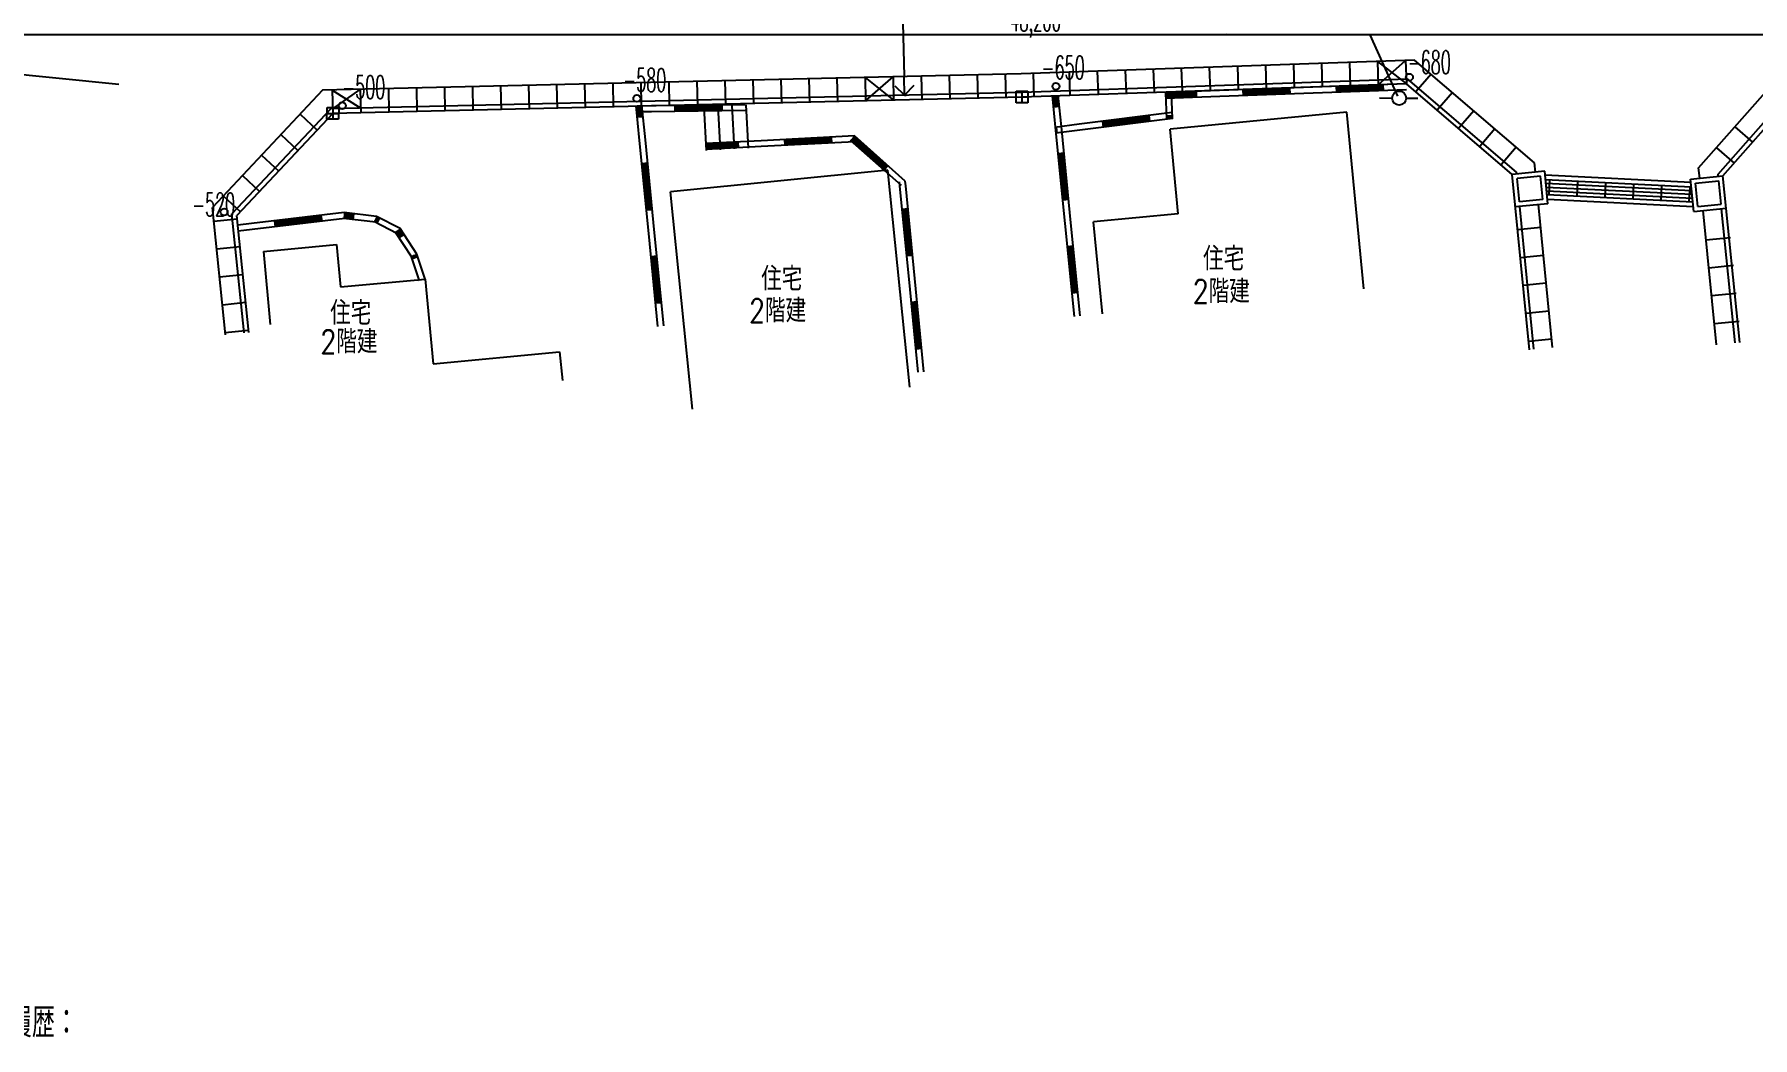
# Model space of a CAD drawing. Header units: millimetres. Extents: x 5204 to 163252, y 3613 to 115772.
# Drawn here: x 40718 to 77475, y 6012 to 27485 of the extents above; entities that cross this region are included whole.
import ezdxf
from ezdxf.enums import TextEntityAlignment as Align

# ---------------------------------------------------------------- set-up
doc = ezdxf.new("R2010")
doc.units = ezdxf.units.MM
doc.header["$LTSCALE"] = 0.2
doc.header["$PDMODE"] = 1
doc.layers.get('Defpoints').update_dxf_attribs({"color": 40})
doc.layers.add('0-1', color=7, linetype='Continuous')
doc.layers.add('92 設備記述', color=3, linetype='Continuous')
doc.styles.add('KANSIM', font='SIMPLEX.shx', dxfattribs={"width": 0.7, "bigfont": 'extfont2.shx'})
doc.styles.get("Standard").update_dxf_attribs({"font": 'simplex.shx', "width": 0.8, "height": 700, "bigfont": 'extfont2.shx'})
doc.styles.add('Standard-A', font='romans.shx', dxfattribs={"bigfont": 'extfont2.shx'})

msp = doc.modelspace()

# ---------------------------------------------------------------- linework, layer by layer
at = {"layer": '0-1', "color": 7}
for p, q in [((42522, 26413), (5204, 30107)), ((76320, 24626), (78592, 27202)), ((70244, 26931), (61829, 26643)), ((72808, 24737), (70244, 26931)), ((61829, 26643), (46881, 26288)), ((46881, 26288), (44529, 23780)), ((72828, 24537), (72808, 24737)), ((76342, 24408), (76320, 24626)), ((44807, 21054), (44529, 23780)), ((73196, 20784), (72896, 23840)), ((76704, 20839), (76413, 23712))]:
    msp.add_line(p, q, dxfattribs=at)
at = {"layer": '0-1', "color": 7, "linetype": 'Continuous'}
for p, q in [((86182, 27475), (38302, 27475)), ((67651, 26842), (67668, 26343)), ((68251, 26863), (68268, 26363)), ((68850, 26884), (68867, 26384)), ((69450, 26904), (69467, 26404)), ((69450, 26904), (70067, 26425)), ((69467, 26404), (70050, 26925)), ((70050, 26925), (70067, 26425)), ((54888, 26478), (54900, 25978)), ((55488, 26493), (55500, 25993)), ((56088, 26507), (56100, 26007)), ((56688, 26521), (56699, 26021)), ((57287, 26535), (57299, 26035)), ((57887, 26550), (57899, 26050)), ((58487, 26564), (58499, 26064)), ((58487, 26564), (59099, 26078)), ((58499, 26064), (59087, 26578)), ((59087, 26578), (59099, 26078)), ((59687, 26592), (59699, 26092)), ((60287, 26607), (60298, 26107)), ((60886, 26621), (60898, 26121)), ((61486, 26635), (61498, 26135)), ((70102, 26526), (61841, 26243)), ((62086, 26649), (62098, 26149)), ((62854, 26678), (62871, 26179)), ((63454, 26699), (63471, 26199)), ((64053, 26719), (64070, 26220)), ((64653, 26740), (64670, 26240)), ((65252, 26760), (65270, 26261)), ((65852, 26781), (65869, 26281)), ((66452, 26801), (66469, 26302)), ((67051, 26822), (67069, 26322)), ((72426, 24538), (70102, 26526)), ((70595, 26631), (70270, 26251)), ((76736, 24492), (78778, 26808)), ((76840, 24459), (78825, 26710)), ((61841, 26243), (47058, 25892)), ((47090, 26293), (47102, 25793)), ((47090, 26293), (47700, 25908)), ((47100, 25893), (47690, 26307)), ((61844, 26143), (47102, 25793)), ((47690, 26307), (47702, 25808)), ((48290, 26322), (48302, 25822)), ((48890, 26336), (48902, 25836)), ((49490, 26350), (49502, 25850)), ((50089, 26364), (50101, 25865)), ((50689, 26379), (50701, 25879)), ((51289, 26393), (51301, 25893)), ((51889, 26407), (51901, 25907)), ((52489, 26421), (52501, 25921)), ((53089, 26436), (53101, 25936)), ((53688, 26450), (53700, 25950)), ((54288, 26464), (54300, 25964)), ((59334, 26184), (59370, 26185)), ((61718, 26019), (61719, 26269)), ((61719, 26269), (61969, 26268)), ((61719, 26144), (61969, 26143)), ((61844, 26268), (61843, 26018)), ((70067, 26425), (61844, 26143)), ((61969, 26268), (61968, 26018)), ((62571, 25427), (62497, 26172)), ((62534, 25926), (62510, 26174)), ((62522, 26175), (62547, 25928)), ((62559, 25929), (62535, 26176)), ((62547, 26177), (62572, 25930)), ((62584, 25931), (62560, 26179)), ((62572, 26180), (62597, 25932)), ((62609, 25934), (62584, 26181)), ((62597, 26182), (62621, 25935)), ((62634, 25936), (62609, 26184)), ((62696, 25440), (62622, 26185)), ((66069, 26280), (64912, 26238)), ((65570, 26250), (64912, 26226)), ((64912, 26238), (64933, 25670)), ((64913, 26213), (65571, 26237)), ((65571, 26225), (64913, 26201)), ((64914, 26188), (65572, 26212)), ((65572, 26200), (64914, 26176)), ((64915, 26163), (65572, 26187)), ((65573, 26175), (64915, 26151)), ((64916, 26138), (65573, 26162)), ((65574, 26150), (64916, 26126)), ((66074, 26155), (64917, 26113)), ((65037, 26243), (65058, 25674)), ((65570, 26262), (65574, 26137)), ((68068, 26353), (66069, 26280)), ((68073, 26228), (66074, 26155)), ((66569, 26298), (66574, 26173)), ((67569, 26322), (66570, 26286)), ((66570, 26273), (67569, 26310)), ((67570, 26297), (66570, 26261)), ((66571, 26248), (67570, 26285)), ((67571, 26272), (66571, 26236)), ((66572, 26223), (67571, 26260)), ((67572, 26247), (66572, 26211)), ((66573, 26198), (67572, 26235)), ((67572, 26222), (66573, 26186)), ((67568, 26334), (67573, 26210)), ((70067, 26425), (68068, 26353)), ((70071, 26300), (68073, 26228)), ((69568, 26394), (68568, 26358)), ((68568, 26371), (68572, 26246)), ((68569, 26346), (69568, 26382)), ((69568, 26369), (68569, 26333)), ((68570, 26321), (69569, 26357)), ((69569, 26344), (68570, 26308)), ((68570, 26296), (69570, 26332)), ((69570, 26319), (68571, 26283)), ((68571, 26271), (69571, 26307)), ((69571, 26294), (68572, 26258)), ((69491, 26123), (69764, 26122)), ((69567, 26407), (69572, 26282)), ((70064, 26121), (70315, 26120)), ((72330, 24488), (70067, 26425)), ((71051, 26241), (70726, 25861)), ((47058, 25892), (44945, 23640)), ((47102, 25793), (45049, 23605)), ((46401, 25776), (46766, 25434)), ((46977, 25669), (46978, 25919)), ((46977, 25794), (47227, 25793)), ((46978, 25919), (47228, 25918)), ((47103, 25918), (47102, 25668)), ((47228, 25918), (47227, 25668)), ((53664, 25212), (53590, 25957)), ((53627, 25710), (53603, 25958)), ((53615, 25959), (53640, 25712)), ((53921, 25952), (53615, 25948)), ((53922, 25827), (53616, 25823)), ((53652, 25713), (53628, 25960)), ((53640, 25961), (53664, 25714)), ((53677, 25715), (53652, 25963)), ((53665, 25964), (53689, 25717)), ((53702, 25718), (53677, 25965)), ((53690, 25966), (53714, 25719)), ((53727, 25720), (53702, 25968)), ((53788, 25224), (53715, 25969)), ((55921, 25978), (53921, 25952)), ((55922, 25853), (53922, 25827)), ((55421, 25959), (54421, 25946)), ((54421, 25958), (54422, 25833)), ((54421, 25958), (54422, 25833)), ((54421, 25933), (55421, 25946)), ((55421, 25934), (54421, 25921)), ((54421, 25908), (55421, 25921)), ((55422, 25909), (54422, 25896)), ((54422, 25883), (55422, 25896)), ((55422, 25884), (54422, 25871)), ((54422, 25858), (55422, 25871)), ((55422, 25859), (54422, 25846)), ((55040, 25928), (55091, 24999)), ((55339, 25945), (55390, 25015)), ((55421, 25971), (55422, 25846)), ((55639, 25961), (55690, 25031)), ((55939, 25977), (55990, 25048)), ((61968, 26018), (61718, 26019)), ((62646, 25937), (62522, 25925)), ((65054, 25809), (63069, 25560)), ((64559, 25734), (63567, 25609)), ((64558, 25747), (64573, 25623)), ((64930, 25739), (65055, 25743)), ((64943, 25739), (64945, 25670)), ((64958, 25671), (64955, 25740)), ((64968, 25740), (64970, 25671)), ((64983, 25672), (64980, 25741)), ((64993, 25741), (64995, 25672)), ((65008, 25673), (65005, 25741)), ((68792, 25818), (65014, 25456)), ((65018, 25742), (65020, 25673)), ((65033, 25674), (65030, 25742)), ((65043, 25743), (65045, 25674)), ((69154, 22040), (68792, 25818)), ((71507, 25851), (71182, 25471)), ((47227, 25668), (46977, 25669)), ((53739, 25722), (53615, 25709)), ((63069, 25560), (62551, 25494)), ((62575, 25485), (62552, 25482)), ((62554, 25469), (62576, 25472)), ((62578, 25460), (62555, 25457)), ((62557, 25445), (62580, 25448)), ((62581, 25435), (62558, 25432)), ((62560, 25420), (62583, 25423)), ((62584, 25410), (62561, 25407)), ((62563, 25395), (62586, 25398)), ((62587, 25386), (62565, 25383)), ((63085, 25435), (62566, 25370)), ((62768, 23437), (62571, 25427)), ((62573, 25497), (62589, 25373)), ((62893, 23450), (62696, 25440)), ((65069, 25685), (63085, 25435)), ((63565, 25622), (63581, 25498)), ((63569, 25597), (64561, 25722)), ((64562, 25709), (63570, 25585)), ((63572, 25572), (64564, 25697)), ((64565, 25685), (63573, 25560)), ((63575, 25547), (64567, 25672)), ((64569, 25660), (63576, 25535)), ((63578, 25523), (64570, 25647)), ((64572, 25635), (63580, 25510)), ((65188, 23644), (65014, 25456)), ((71963, 25461), (71637, 25081)), ((77097, 25507), (77473, 25176)), ((45990, 25339), (46355, 24997)), ((53861, 23221), (53664, 25212)), ((53986, 23234), (53788, 25224)), ((56263, 25206), (55083, 25145)), ((55764, 25168), (55084, 25132)), ((55084, 25120), (55765, 25155)), ((55766, 25143), (55085, 25107)), ((55086, 25095), (55766, 25130)), ((55767, 25118), (55086, 25082)), ((55087, 25070), (55768, 25105)), ((55768, 25093), (55087, 25057)), ((55088, 25045), (55769, 25080)), ((56269, 25081), (55089, 25020)), ((55769, 25068), (55089, 25032)), ((55764, 25180), (55770, 25055)), ((58260, 25310), (56263, 25206)), ((58267, 25185), (56269, 25081)), ((56762, 25232), (56769, 25107)), ((57762, 25271), (56763, 25219)), ((56764, 25207), (57762, 25259)), ((57763, 25246), (56764, 25194)), ((56765, 25182), (57764, 25234)), ((57764, 25221), (56766, 25170)), ((56766, 25157), (57765, 25209)), ((57766, 25196), (56767, 25145)), ((56768, 25132), (57766, 25184)), ((57767, 25171), (56768, 25120)), ((57761, 25284), (57767, 25159)), ((59265, 24248), (58177, 25216)), ((58900, 24590), (58185, 25226)), ((58194, 25235), (58908, 24599)), ((58916, 24609), (58202, 25244)), ((58210, 25254), (58925, 24618)), ((58933, 24627), (58219, 25263)), ((58227, 25272), (58941, 24637)), ((58950, 24646), (58235, 25282)), ((58244, 25291), (58958, 24655)), ((58966, 24665), (58252, 25300)), ((59348, 24341), (58260, 25310)), ((72418, 25071), (72093, 24691)), ((76701, 25057), (77076, 24726)), ((45580, 24901), (45945, 24559)), ((53838, 24726), (53713, 24714)), ((53824, 23720), (53726, 24715)), ((53738, 24717), (53837, 23721)), ((53849, 23723), (53751, 24718)), ((53763, 24719), (53862, 23724)), ((53874, 23725), (53776, 24720)), ((53788, 24721), (53887, 23726)), ((53899, 23728), (53800, 24723)), ((53813, 24724), (53911, 23729)), ((53924, 23730), (53825, 24725)), ((58974, 24674), (58891, 24581)), ((62745, 24942), (62621, 24930)), ((62732, 23936), (62633, 24931)), ((62645, 24932), (62744, 23937)), ((62756, 23939), (62658, 24934)), ((62670, 24935), (62769, 23940)), ((62781, 23941), (62683, 24936)), ((62695, 24937), (62794, 23942)), ((62806, 23943), (62708, 24939)), ((62720, 24940), (62819, 23945)), ((62831, 23946), (62732, 24941)), ((45170, 24463), (45534, 24121)), ((58978, 24581), (54329, 24114)), ((59444, 19933), (58978, 24581)), ((59233, 24234), (59224, 24329)), ((59357, 24246), (59348, 24341)), ((73027, 24556), (72330, 24488)), ((72698, 20736), (72330, 24488)), ((72430, 24498), (72426, 24538)), ((72937, 24447), (72439, 24398)), ((72488, 23901), (72439, 24398)), ((72986, 23950), (72937, 24447)), ((73095, 23860), (73027, 24556)), ((76151, 24317), (73035, 24470)), ((76161, 24216), (73045, 24369)), ((76169, 24135), (73053, 24289)), ((73131, 24364), (73116, 24045)), ((73731, 24335), (73715, 24015)), ((74330, 24305), (74314, 23986)), ((74330, 24305), (74314, 23986)), ((74929, 24276), (74913, 23956)), ((74929, 24276), (74913, 23956)), ((76143, 24388), (76840, 24459)), ((76214, 23692), (76143, 24388)), ((76253, 24299), (76750, 24349)), ((76303, 23801), (76253, 24299)), ((76740, 24449), (76736, 24492)), ((76801, 23852), (76750, 24349)), ((77201, 20890), (76840, 24459)), ((44759, 24026), (45124, 23684)), ((54796, 19466), (54329, 24114)), ((59428, 22243), (59233, 24234)), ((59552, 22256), (59357, 24246)), ((62844, 23947), (62719, 23935)), ((72986, 23950), (72488, 23901)), ((76177, 24055), (73061, 24208)), ((76185, 23974), (73069, 24128)), ((76193, 23894), (73077, 24047)), ((76204, 23793), (73086, 23947)), ((75528, 24246), (75513, 23927)), ((76128, 24217), (76112, 23897)), ((45057, 23532), (44559, 23482)), ((45205, 21094), (44945, 23640)), ((45304, 21104), (45049, 23605)), ((47346, 23669), (45360, 23433)), ((47360, 23545), (45374, 23309)), ((46851, 23597), (45858, 23479)), ((45859, 23467), (46852, 23585)), ((46854, 23573), (45860, 23454)), ((45862, 23442), (46855, 23560)), ((46856, 23548), (45863, 23430)), ((45865, 23417), (46858, 23535)), ((46849, 23610), (46864, 23486)), ((48024, 23463), (47331, 23545)), ((47529, 23534), (47332, 23557)), ((47529, 23534), (47332, 23557)), ((47334, 23569), (47531, 23546)), ((47334, 23569), (47531, 23546)), ((47532, 23559), (47335, 23582)), ((47532, 23559), (47335, 23582)), ((47337, 23594), (47533, 23571)), ((47337, 23594), (47533, 23571)), ((47535, 23584), (47338, 23607)), ((47535, 23584), (47338, 23607)), ((47340, 23619), (47536, 23596)), ((47340, 23619), (47536, 23596)), ((47538, 23609), (47341, 23632)), ((47538, 23609), (47341, 23632)), ((47343, 23644), (47539, 23621)), ((47343, 23644), (47539, 23621)), ((47541, 23633), (47344, 23656)), ((47541, 23633), (47344, 23656)), ((48039, 23588), (47346, 23669)), ((48039, 23588), (47346, 23669)), ((47542, 23646), (47528, 23522)), ((47542, 23646), (47528, 23522)), ((48070, 23501), (48010, 23532)), ((48070, 23501), (48010, 23532)), ((48016, 23543), (48076, 23513)), ((48016, 23543), (48076, 23513)), ((48081, 23524), (48022, 23554)), ((48081, 23524), (48022, 23554)), ((48027, 23565), (48087, 23535)), ((48027, 23565), (48087, 23535)), ((48093, 23546), (48033, 23577)), ((48093, 23546), (48033, 23577)), ((48543, 23329), (48039, 23588)), ((48098, 23557), (48041, 23446)), ((53936, 23731), (53812, 23719)), ((59406, 23748), (59282, 23736)), ((59392, 22742), (59294, 23737)), ((59307, 23739), (59404, 22743)), ((59417, 22745), (59319, 23740)), ((59331, 23741), (59429, 22746)), ((59441, 22747), (59344, 23742)), ((59356, 23743), (59454, 22748)), ((59466, 22749), (59369, 23745)), ((59381, 23746), (59479, 22751)), ((59491, 22752), (59394, 23747)), ((65188, 23644), (63376, 23471)), ((73095, 23860), (72398, 23791)), ((72797, 20745), (72498, 23801)), ((76214, 23692), (76910, 23762)), ((76303, 23801), (76801, 23852)), ((77102, 20880), (76811, 23752)), ((45360, 23433), (45067, 23398)), ((45374, 23309), (45081, 23274)), ((45856, 23492), (45871, 23368)), ((46859, 23523), (45866, 23405)), ((45868, 23392), (46861, 23510)), ((46862, 23498), (45869, 23380)), ((48486, 23217), (47982, 23476)), ((48047, 23457), (47987, 23488)), ((47993, 23499), (48053, 23468)), ((48058, 23479), (47999, 23510)), ((48004, 23521), (48064, 23490)), ((48794, 22715), (48438, 23261)), ((48531, 23141), (48449, 23267)), ((48459, 23274), (48542, 23147)), ((48552, 23154), (48470, 23281)), ((48480, 23288), (48563, 23161)), ((48573, 23168), (48491, 23295)), ((48501, 23301), (48584, 23175)), ((48594, 23182), (48512, 23308)), ((48626, 23202), (48521, 23134)), ((48522, 23315), (48605, 23188)), ((48615, 23195), (48533, 23322)), ((48898, 22783), (48543, 23329)), ((54058, 21231), (53861, 23221)), ((54183, 21243), (53986, 23234)), ((62966, 21447), (62768, 23437)), ((63090, 21459), (62893, 23450)), ((63564, 21505), (63376, 23471)), ((72446, 23308), (72943, 23357)), ((45118, 22936), (44620, 22885)), ((45617, 22838), (47180, 22984)), ((45617, 22838), (45763, 21275)), ((47180, 22984), (47265, 22078)), ((62942, 22952), (62818, 22940)), ((62929, 21946), (62830, 22941)), ((62843, 22942), (62941, 21947)), ((62954, 21948), (62855, 22943)), ((62867, 22945), (62966, 21949)), ((62979, 21951), (62880, 22946)), ((62892, 22947), (62991, 21952)), ((63003, 21953), (62905, 22948)), ((62917, 22950), (63016, 21954)), ((63028, 21956), (62930, 22951)), ((76476, 23086), (77004, 23140)), ((48958, 22208), (48780, 22743)), ((48812, 22686), (48792, 22747)), ((48919, 22722), (48800, 22682)), ((48803, 22751), (48824, 22690)), ((48836, 22694), (48815, 22755)), ((48827, 22759), (48848, 22698)), ((48859, 22702), (48839, 22763)), ((48851, 22767), (48871, 22706)), ((48883, 22710), (48863, 22771)), ((48875, 22775), (48895, 22714)), ((48907, 22718), (48886, 22779)), ((49077, 22247), (48898, 22783)), ((54035, 22736), (53911, 22724)), ((54022, 21730), (53923, 22725)), ((53935, 22726), (54034, 21731)), ((54046, 21732), (53948, 22728)), ((53960, 22729), (54059, 21734)), ((54071, 21735), (53973, 22730)), ((53985, 22731), (54084, 21736)), ((54096, 21737), (53998, 22732)), ((54010, 22734), (54109, 21739)), ((54121, 21740), (54022, 22735)), ((59504, 22753), (59379, 22741)), ((72504, 22711), (73002, 22760)), ((76537, 22489), (77064, 22543)), ((45178, 22339), (44681, 22288)), ((47265, 22078), (49077, 22247)), ((49077, 22247), (49246, 20435)), ((59623, 20253), (59428, 22243)), ((59748, 20265), (59552, 22256)), ((72563, 22114), (73060, 22163)), ((45239, 21742), (44742, 21691)), ((54134, 21741), (54009, 21729)), ((54134, 21741), (54009, 21729)), ((59601, 21758), (59477, 21746)), ((59587, 20752), (59489, 21747)), ((59502, 21748), (59599, 20753)), ((59612, 20754), (59514, 21749)), ((59527, 21751), (59624, 20755)), ((59637, 20757), (59539, 21752)), ((59551, 21753), (59649, 20758)), ((59662, 20759), (59564, 21754)), ((59576, 21755), (59674, 20760)), ((59686, 20761), (59589, 21757)), ((63041, 21957), (62916, 21945)), ((76597, 21892), (77125, 21946)), ((72621, 21517), (73119, 21565)), ((76658, 21295), (77185, 21349)), ((45300, 21145), (44803, 21094)), ((72680, 20920), (73178, 20968)), ((49246, 20435), (51955, 20688)), ((51955, 20688), (52013, 20075)), ((59699, 20763), (59574, 20750))]:
    msp.add_line(p, q, dxfattribs=at)
for centre, radius in [((70133, 26568), 75), ((53606, 26114), 75), ((62571, 26372), 75), ((69914, 26121), 150), ((47304, 25958), 75), ((44777, 23684), 75)]:
    msp.add_circle(centre, radius, dxfattribs=at)
at = {"layer": '0-1', "color": 7}
for p in [(44947, 24663), (44947, 24663), (44947, 24663), (58425, 17132), (58425, 17132), (47004, 16319), (58425, 15832), (58504, 15832), (46015, 15191), (44022, 13292), (44022, 13292), (44022, 13292), (45372, 8061)]:
    msp.add_point(p, dxfattribs=at)
at = {"layer": '92 設備記述'}
for p, q in [((59216, 31161), (59324, 26584)), ((69295, 27475), (66229, 27484)), ((69885, 26161), (69295, 27475)), ((59334, 26184), (59325, 26584)), ((59334, 26184), (59129, 26379)), ((59529, 26388), (59334, 26184))]:
    msp.add_line(p, q, dxfattribs=at)

# ---------------------------------------------------------------- texts
at = {"layer": '0-1', "color": 7, "width": 0.5}
msp.add_text('48,200', height=460, dxfattribs=at).set_placement((61592, 27555))
for s, p in [('-650', (62264, 26526)), ('-680', (70095, 26639)), ('-500', (47303, 26107)), ('-580', (53314, 26259)), ('-520', (44091, 23595))]:
    msp.add_text(s, height=500, rotation=359.84, dxfattribs=at).set_placement(p)
at = {"layer": '92 設備記述', "style": 'Standard-A', "width": 0.8}
for s, p in [('住宅', (65718, 22431)), ('住宅', (56266, 22002)), ('2階建', (65497, 21733)), ('住宅', (47045, 21270)), ('2階建', (56006, 21321)), ('2階建', (46835, 20656))]:
    msp.add_text(s, height=500, dxfattribs=at).set_placement(p)
at = {"layer": 'Defpoints', "style": 'KANSIM', "width": 0.7}
msp.add_text('変更履歴：', height=640, dxfattribs=at).set_placement((39187, 6334), align=Align.MIDDLE_LEFT)

doc.saveas('drawing.dxf')
